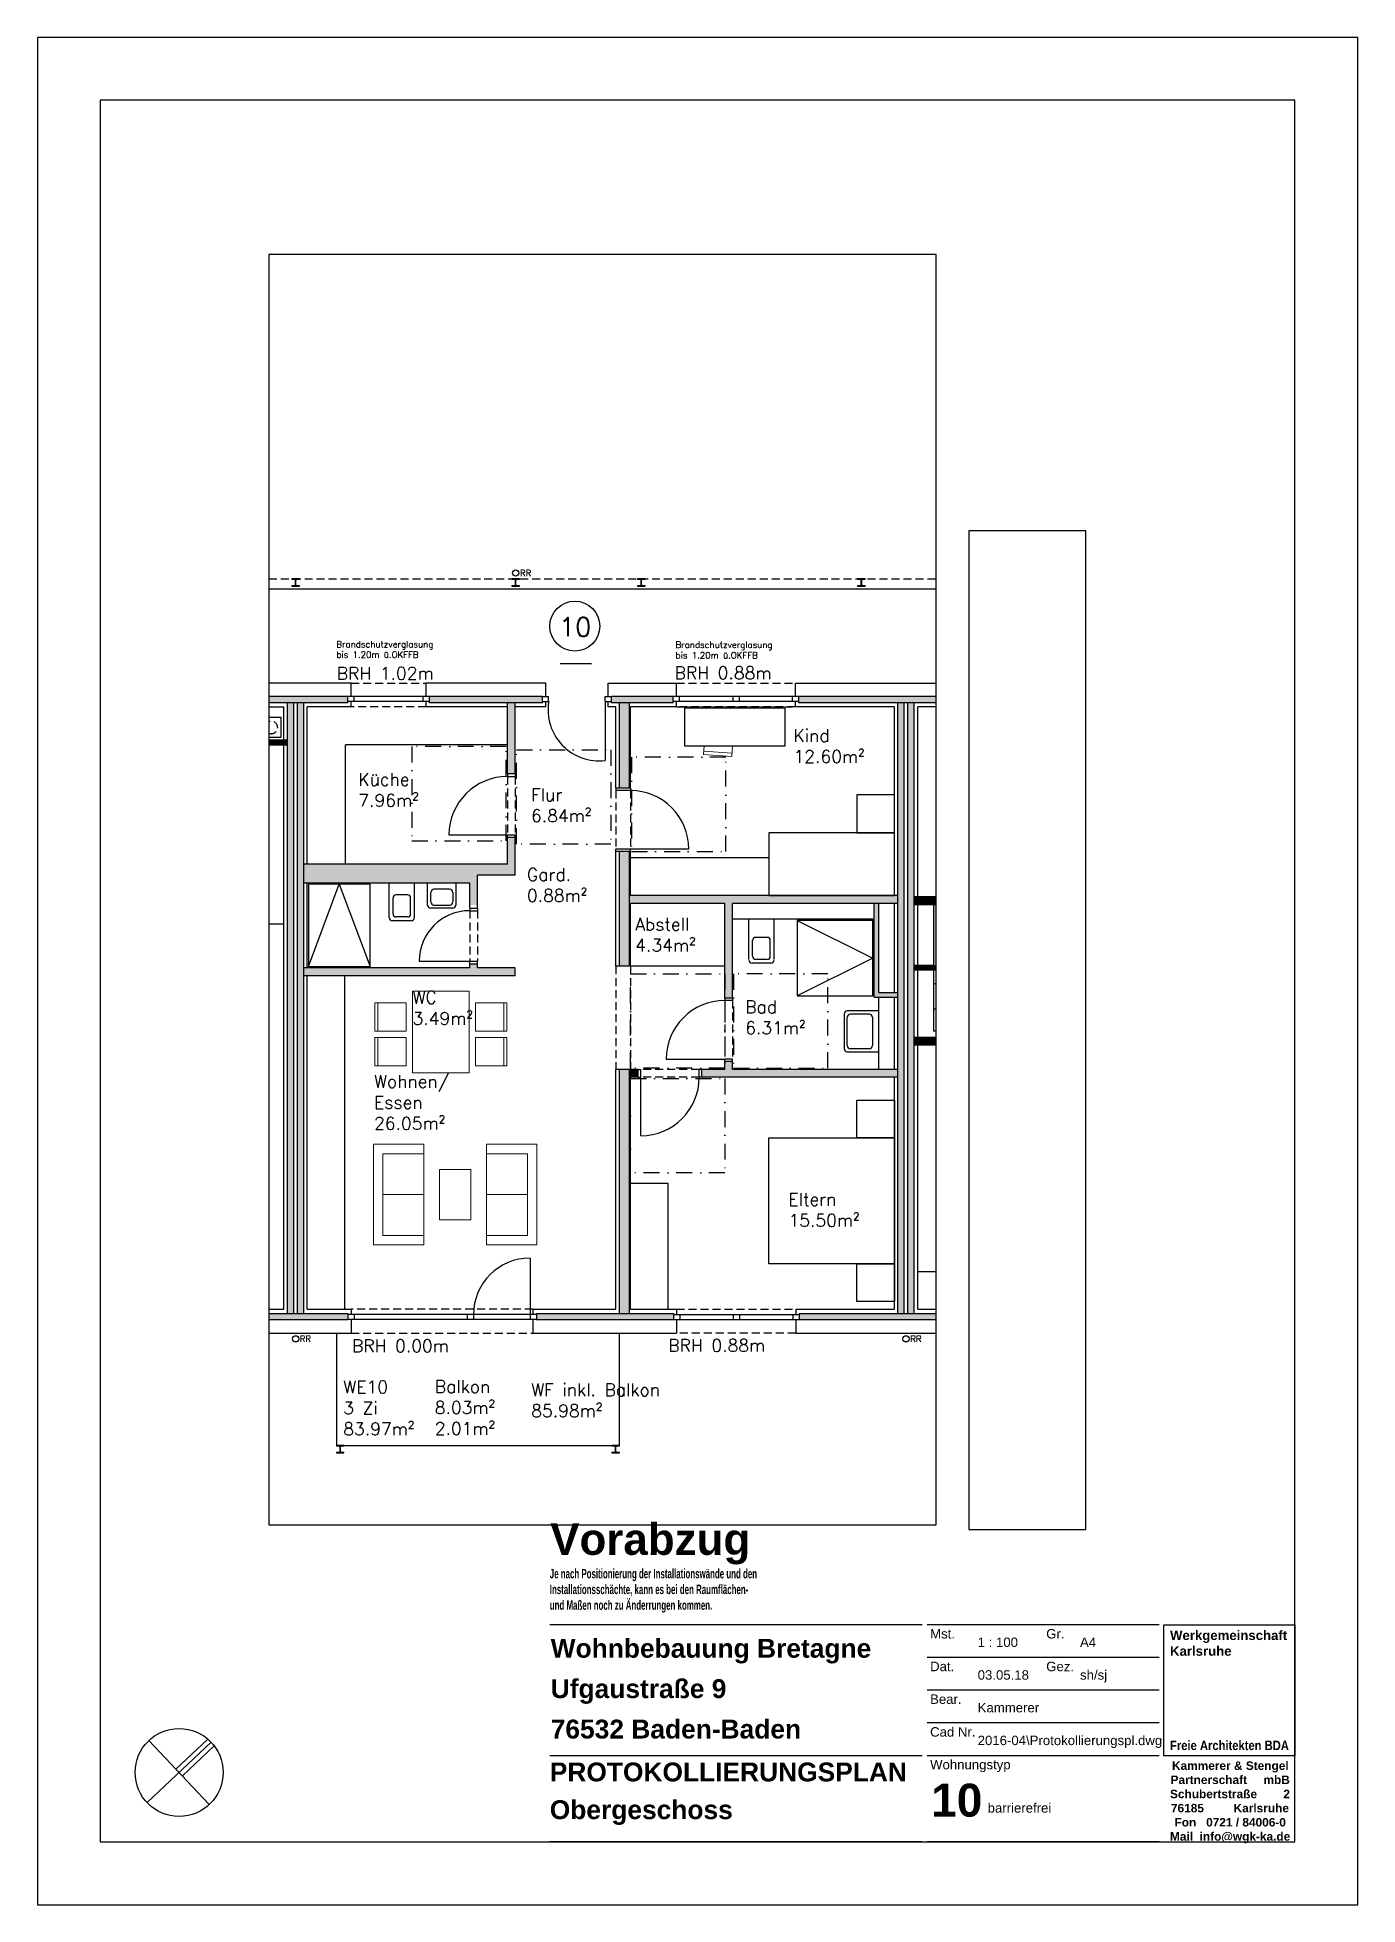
# Model space of a CAD drawing. Header units: metres. Extents: x -2868 to -408, y -3488 to 349.
# Drawn here: x -618.4 to -408.4, y 52.1 to 349.1 of the extents above; entities outside this region: 1.
import ezdxf

# ---------------------------------------------------------------- set-up
doc = ezdxf.new("R2010")
doc.units = ezdxf.units.M
doc.header["$LTSCALE"] = 0.02
doc.header["$XCLIPFRAME"] = 2
for name, pattern in [('AUSGEZOGEN', [0]), ('Strichpunkt', [25.4, 12.7, -6.35, 0, -6.35]), ('VERDECKT', [9.525, 6.35, -3.175])]:
    doc.linetypes.add(name, pattern=pattern)
for name, color, linetype in [('A--Layout-PLANKOPF', 7, 'AUSGEZOGEN'), ('A-Anmerkungen-BSP-Decken Sichtbar', 10, 'AUSGEZOGEN'), ('A-Grundriss - Ansichtskante', 5, 'AUSGEZOGEN'), ('A-Grundriss - Bad', 4, 'AUSGEZOGEN'), ('A-Grundriss - Barrierefreiheit', 31, 'Strichpunkt'), ('A-Grundriss - Dämmung', 2, 'Continuous'), ('A-Grundriss - Fenster', 252, 'AUSGEZOGEN'), ('A-Grundriss - Fenster Sturz', 4, 'VERDECKT'), ('A-Grundriss - Küche', 4, 'AUSGEZOGEN'), ('A-Grundriss - Möbel', 252, 'AUSGEZOGEN'), ('A-Grundriss - Regenleitungen', 4, 'Continuous'), ('A-Grundriss - Regenleitungen Beschrif', 4, 'Continuous'), ('A-Grundriss - Sichtkante verdeckt', 7, 'VERDECKT'), ('A-Grundriss - Stützen-Laubengang', 3, 'AUSGEZOGEN'), ('A-Grundriss - Türen', 2, 'AUSGEZOGEN'), ('A-Grundriss - verdeckt', 255, 'VERDECKT'), ('A-Grundriss - Wand', 3, 'AUSGEZOGEN'), ('A-Layout-Text', 250, 'Continuous'), ('A-Schraffur - Holzbau', 21, 'Continuous'), ('A-Schraffur - Trockenbau', 254, 'Continuous'), ('A-Text BRH', 4, 'Continuous'), ('A-Text Wohnfl', 4, 'Continuous'), ('A-Text Wohnungsnummer', 4, 'Continuous'), ('vermarktung-logo1_1_0', 7, 'Continuous')]:
    doc.layers.add(name, color=color, linetype=linetype)
doc.layers.add('A-Afenster', color=80, linetype='Continuous', plot=False)
doc.styles.add('Arial', font='arial.ttf')
doc.styles.add('ARIAL-FETT', font='arialbd.ttf', dxfattribs={"width": 0.6})
doc.styles.add('Romans', font='Romans.shx')
picture_1 = doc.add_image_def('image1.png', size_in_pixel=(4513, 4513))

# ---------------------------------------------------------------- blocks, each defined once
blk = doc.blocks.new('kopf (mbr)')
at = {"color": 7}
blk.add_line((-37.75, 10), (-10, 10), dxfattribs=at)
at = {"color": 2}
blk.add_lwpolyline([(-37.75, 56), (-10, 56), (-10, 28.25), (-37.75, 28.25)], close=True, dxfattribs=at)
at = {"color": 2, "insert": (-36.46, 54.79), "char_height": 2, "width": 25.2066, "attachment_point": 1, "style": 'ARIAL-FETT'}
blk.add_mtext('{\\W1;Werkgemeinschaft Karlsruhe \\P\\P\\P\\P\\P\\P\\W0.85;Freie Architekten BDA}', dxfattribs=at)
at = {"color": 252, "insert": (-36.5, 27.05), "char_height": 1.8, "width": 25.2921, "attachment_point": 1, "style": 'ARIAL-FETT'}
blk.add_mtext('\\pi0.45859;{\\W1;Kammerer & Stengel \\P\\pi0.15348;Partnerschaft     mbB \\P\\pi0.038063;Schubertstraße        2 \\P\\pi0.23636;76185         Karlsruhe \\P\\pi0.98963;Fon   0721 / 84006-0 \\P\\pi0.028854;Mail  info@wgk-ka.de}', dxfattribs=at)
blk = doc.blocks.new('Zeichnung_1_1', base_point=(0.5, 0.72))
at = {"layer": 'vermarktung-logo1_1_0'}
image = blk.add_image(picture_1, insert=(0.5, 0.72), size_in_units=(1.759, 1.759), dxfattribs=at)
image.set_boundary_path([(-0.5, -0.5), (4512.5, 4512.5)])

msp = doc.modelspace()

# ---------------------------------------------------------------- hatches: boundary and pattern name
at = {"layer": 'A-Schraffur - Holzbau', "ltscale": 10}
h = msp.add_hatch(color=5, dxfattribs=at)
h.dxf.hatch_style = 1
h.paths.add_polyline_path([(-538.03, 244.22), (-555.98, 244.22), (-555.98, 243.22), (-538.03, 243.22)])
h = msp.add_hatch(color=5, dxfattribs=at)
h.dxf.hatch_style = 1
h.paths.add_polyline_path([(-517.23, 244.22), (-527.03, 244.22), (-527.03, 243.22), (-517.23, 243.22)])
h = msp.add_hatch(color=5, dxfattribs=at)
h.dxf.hatch_style = 1
h.paths.add_polyline_path([(-577.58, 243.22), (-578.58, 243.22), (-578.58, 146.12), (-577.58, 146.12)])
h = msp.add_hatch(color=5, dxfattribs=at)
h.dxf.hatch_style = 1
h.paths.add_polyline_path([(-575.98, 243.22), (-576.98, 243.22), (-576.98, 146.12), (-575.98, 146.12)])
h = msp.add_hatch(color=5, dxfattribs=at)
h.dxf.hatch_style = 1
h.paths.add_polyline_path([(-524.18, 243.22), (-525.78, 243.22), (-525.78, 229.67), (-524.18, 229.67)])
h = msp.add_hatch(color=5, dxfattribs=at)
h.dxf.hatch_style = 1
h.paths.add_polyline_path([(-480.48, 243.22), (-481.48, 243.22), (-481.48, 146.12), (-480.48, 146.12)])
h = msp.add_hatch(color=5, dxfattribs=at)
h.dxf.hatch_style = 1
h.paths.add_polyline_path([(-478.88, 243.22), (-479.88, 243.22), (-479.88, 146.12), (-478.88, 146.12)])
h = msp.add_hatch(color=5, dxfattribs=at)
h.dxf.hatch_style = 1
h.paths.add_polyline_path([(-524.18, 219.57), (-525.78, 219.57), (-525.78, 201.32), (-524.18, 201.32)])
h = msp.add_hatch(color=5, dxfattribs=at)
h.dxf.hatch_style = 1
h.paths.add_polyline_path([(-524.18, 184.92), (-525.78, 184.92), (-525.78, 146.12), (-524.18, 146.12)])
h = msp.add_hatch(color=5, dxfattribs=at)
h.dxf.hatch_style = 1
h.paths.add_polyline_path([(-517.18, 146.12), (-538.98, 146.12), (-538.98, 145.12), (-517.18, 145.12)])
at = {"layer": 'A-Schraffur - Trockenbau', "ltscale": 10}
h = msp.add_hatch(color=5, dxfattribs=at)
h.dxf.hatch_style = 1
h.paths.add_polyline_path([(-542.33, 243.22), (-543.58, 243.22), (-543.58, 231.92), (-542.33, 231.92)])
h = msp.add_hatch(color=5, dxfattribs=at)
h.dxf.hatch_style = 1
h.paths.add_polyline_path([(-542.33, 221.82), (-543.58, 221.82), (-543.58, 217.57), (-575.98, 217.57), (-575.98, 214.57), (-549.58, 214.57), (-549.58, 211.07), (-548.33, 211.07), (-548.33, 215.82), (-542.33, 215.82)])
h = msp.add_hatch(color=5, dxfattribs=at)
h.dxf.hatch_style = 1
h.paths.add_polyline_path([(-481.48, 212.57), (-524.18, 212.57), (-524.18, 211.32), (-509.03, 211.32), (-509.03, 196.27), (-507.78, 196.27), (-507.78, 211.32), (-481.48, 211.32)])
h = msp.add_hatch(color=5, dxfattribs=at)
h.dxf.hatch_style = 1
h.paths.add_polyline_path([(-484.53, 211.32), (-485.28, 211.32), (-485.28, 196.42), (-481.48, 196.42), (-481.48, 197.17), (-484.53, 197.17)])
h = msp.add_hatch(color=5, dxfattribs=at)
h.dxf.hatch_style = 1
h.paths.add_polyline_path([(-542.33, 201.07), (-548.33, 201.07), (-548.33, 201.72), (-549.58, 201.72), (-549.58, 201.07), (-575.98, 201.07), (-575.98, 199.82), (-542.33, 199.82)])
h = msp.add_hatch(color=5, dxfattribs=at)
h.dxf.hatch_style = 1
h.paths.add_polyline_path([(-522.78, 184.92), (-524.18, 184.92), (-524.18, 183.67), (-522.78, 183.67)])
h = msp.add_hatch(color=5, dxfattribs=at)
h.dxf.hatch_style = 1
h.paths.add_polyline_path([(-481.48, 184.92), (-507.78, 184.92), (-507.78, 186.17), (-509.03, 186.17), (-509.03, 184.92), (-509.91, 184.92), (-512.68, 184.92), (-512.68, 183.67), (-481.48, 183.67)])
at = {"layer": 'A-Text Wohnungsnummer', "ltscale": 10}
h = msp.add_hatch(dxfattribs=at)
h.set_pattern_fill('ANGLE', color=256, angle=-90)
h.set_pattern_definition([(270, (-1544.516, 5779.61), (69.85, -2e-15), [50.8, -19.05]), (360, (-1544.516, 5779.61), (6e-15, 69.85), [50.8, -19.05])])
h.paths.add_polyline_path([(-532.7, 246.92), (-530.2, 249.42), (-535.2, 249.42)])

# ---------------------------------------------------------------- linework, layer by layer
at = {"layer": 'A--Layout-PLANKOPF'}
for p, q in [((-477.6, 96.57), (-536.85, 96.57)), ((-439.92, 96.57), (-476.85, 96.57)), ((-439.92, 91.37), (-476.85, 91.37)), ((-439.92, 86.17), (-476.85, 86.17)), ((-439.92, 80.97), (-476.85, 80.97)), ((-477.6, 75.76), (-536.85, 75.76)), ((-439.92, 75.76), (-476.85, 75.76)), ((-477.6, 62.07), (-536.85, 62.07)), ((-439.92, 62.07), (-476.85, 62.07))]:
    msp.add_line(p, q, dxfattribs=at)
at = {"layer": 'A-Afenster'}
for points in [[(-618.35, 52.07), (-408.35, 52.07), (-408.35, 349.07), (-618.35, 349.07)], [(-608.35, 62.07), (-418.35, 62.07), (-418.35, 339.07), (-608.35, 339.07)]]:
    msp.add_lwpolyline(points, close=True, dxfattribs=at)
at = {"layer": 'A-Afenster', "linetype": 'Continuous'}
for points in [[(-581.55, 112.51), (-475.38, 112.51), (-475.38, 314.53), (-581.55, 314.53)], [(-470.21, 111.75), (-451.59, 111.75), (-451.59, 270.56), (-470.21, 270.56)]]:
    msp.add_lwpolyline(points, close=True, dxfattribs=at)
at = {"layer": 'A-Anmerkungen-BSP-Decken Sichtbar', "ltscale": 10}
msp.add_lwpolyline([(-581.55, 237.77), (-579.58, 237.77), (-579.58, 240.87), (-581.55, 240.87)], dxfattribs=at)
at = {"layer": 'A-Grundriss - Ansichtskante', "linetype": 'VERDECKT', "ltscale": 10}
msp.add_line((-581.55, 262.97), (-475.38, 262.97), dxfattribs=at)
at = {"layer": 'A-Grundriss - Ansichtskante', "ltscale": 10}
msp.add_line((-581.55, 261.37), (-475.38, 261.37), dxfattribs=at)
msp.add_lwpolyline([(-570.78, 142.97), (-570.78, 125.12), (-525.78, 125.12), (-525.78, 142.97)], dxfattribs=at)
at = {"layer": 'A-Grundriss - Bad', "ltscale": 10}
for p, q in [((-562.38, 209.07), (-562.38, 214.57)), ((-558.38, 209.07), (-558.38, 214.57)), ((-556.28, 211.07), (-556.28, 214.57)), ((-551.78, 214.57), (-551.78, 211.07)), ((-561.78, 209.67), (-561.78, 212.17)), ((-559.48, 212.67), (-561.28, 212.67)), ((-558.98, 209.67), (-558.98, 212.17)), ((-555.78, 211.57), (-555.78, 213.07)), ((-552.78, 213.57), (-555.28, 213.57)), ((-555.28, 211.07), (-552.78, 211.07)), ((-552.28, 213.07), (-552.28, 211.57)), ((-558.88, 208.57), (-561.88, 208.57)), ((-559.48, 209.17), (-561.28, 209.17)), ((-552.28, 210.57), (-555.78, 210.57)), ((-485.33, 208.82), (-507.78, 208.82)), ((-505.18, 202.42), (-505.18, 208.82)), ((-501.18, 202.42), (-501.18, 208.82)), ((-504.58, 202.92), (-504.58, 205.42)), ((-502.28, 205.92), (-504.08, 205.92)), ((-501.78, 202.92), (-501.78, 205.42)), ((-502.28, 202.42), (-504.08, 202.42)), ((-501.68, 201.82), (-504.68, 201.82)), ((-475.83, 200.72), (-475.83, 191.02)), ((-484.53, 184.92), (-484.53, 196.42)), ((-475.38, 198.52), (-475.83, 198.52)), ((-490.03, 193.72), (-490.03, 188.22)), ((-484.53, 194.22), (-489.53, 194.22)), ((-489.53, 188.72), (-489.53, 193.22)), ((-486.03, 193.72), (-489.03, 193.72)), ((-485.53, 193.22), (-485.53, 188.72)), ((-475.38, 194.52), (-475.83, 194.52)), ((-475.38, 191.02), (-475.83, 191.02)), ((-489.53, 187.72), (-484.53, 187.72)), ((-486.03, 188.22), (-489.03, 188.22))]:
    msp.add_line(p, q, dxfattribs=at)
for points in [[(-575.23, 201.27), (-570.33, 214.37), (-565.43, 201.27)], [(-497.48, 208.62), (-485.48, 202.62), (-497.48, 196.62)]]:
    msp.add_lwpolyline(points, dxfattribs=at)
for points in [[(-565.43, 214.37), (-575.23, 214.37), (-575.23, 201.27), (-565.43, 201.27)], [(-485.48, 208.62), (-497.48, 208.62), (-497.48, 196.62), (-485.48, 196.62)]]:
    msp.add_lwpolyline(points, close=True, dxfattribs=at)
for centre, start, end in [((-561.28, 212.17), 90, 180), ((-559.48, 212.17), 0, 90), ((-555.78, 211.07), 180, 270), ((-555.28, 213.07), 90, 180), ((-555.28, 211.57), 180, 270), ((-552.78, 213.07), 0, 90), ((-552.78, 211.57), 270, 0), ((-552.28, 211.07), 270, 0), ((-561.88, 209.07), 180, 270), ((-561.28, 209.67), 180, 270), ((-559.48, 209.67), 270, 0), ((-558.88, 209.07), 270, 0), ((-504.08, 205.42), 90, 180), ((-502.28, 205.42), 0, 90), ((-504.68, 202.32), 180, 270), ((-504.08, 202.92), 180, 270), ((-502.28, 202.92), 270, 0), ((-501.68, 202.32), 270, 0), ((-489.53, 193.72), 90, 180), ((-489.03, 193.22), 90, 180), ((-486.03, 193.22), 0, 90), ((-489.53, 188.22), 180, 270), ((-489.03, 188.72), 180, 270), ((-486.03, 188.72), 270, 0)]:
    msp.add_arc(centre, 0.5, start, end, dxfattribs=at)
at = {"layer": 'A-Grundriss - Barrierefreiheit', "ltscale": 10}
for points in [[(-558.78, 236.27), (-558.78, 221.27), (-543.78, 221.27), (-543.78, 236.27)], [(-527.13, 235.77), (-527.13, 220.77), (-542.13, 220.77), (-542.13, 235.77)], [(-523.83, 234.57), (-523.83, 219.57), (-508.83, 219.57), (-508.83, 234.57)], [(-524.03, 185.12), (-524.03, 200.12), (-509.03, 200.12), (-509.03, 185.12)], [(-492.63, 185.12), (-492.63, 200.12), (-507.63, 200.12), (-507.63, 185.12)], [(-524.03, 168.47), (-524.03, 183.47), (-509.03, 183.47), (-509.03, 168.47)]]:
    msp.add_lwpolyline(points, close=True, dxfattribs=at)
at = {"layer": 'A-Grundriss - Dämmung', "ltscale": 10}
for p, q in [((-568.43, 246.37), (-581.55, 246.37)), ((-568.43, 244.22), (-568.43, 246.37)), ((-537.48, 246.37), (-556.53, 246.37)), ((-556.53, 244.22), (-556.53, 246.37)), ((-537.48, 244.22), (-537.48, 246.37)), ((-527.58, 246.37), (-516.68, 246.37)), ((-527.58, 244.22), (-527.58, 246.37)), ((-516.68, 244.22), (-516.68, 246.37)), ((-497.78, 244.22), (-497.78, 246.37)), ((-497.78, 246.37), (-475.38, 246.37)), ((-581.55, 242.57), (-579.13, 242.57)), ((-579.13, 237.32), (-579.13, 242.57)), ((-568.43, 242.57), (-575.43, 242.57)), ((-575.43, 217.57), (-575.43, 242.57)), ((-568.43, 242.57), (-568.43, 243.42)), ((-556.53, 242.57), (-556.53, 243.39)), ((-543.58, 242.57), (-556.53, 242.57)), ((-537.48, 242.57), (-542.33, 242.57)), ((-537.48, 242.57), (-537.48, 243.42)), ((-527.58, 242.57), (-527.58, 243.42)), ((-526.33, 242.57), (-527.58, 242.57)), ((-526.33, 229.67), (-526.33, 242.57)), ((-516.68, 242.57), (-524.03, 242.57)), ((-524.03, 229.67), (-524.03, 242.57)), ((-516.68, 242.57), (-516.68, 243.42)), ((-497.78, 242.57), (-497.78, 243.39)), ((-482.03, 242.57), (-497.78, 242.57)), ((-482.03, 212.57), (-482.03, 242.57)), ((-478.33, 212.37), (-478.33, 242.57)), ((-475.38, 242.57), (-478.33, 242.57)), ((-579.13, 146.77), (-579.13, 236.57)), ((-525.78, 229.67), (-526.33, 229.67)), ((-524.03, 229.67), (-524.18, 229.67)), ((-526.33, 201.32), (-526.33, 219.57)), ((-525.78, 219.57), (-526.33, 219.57)), ((-524.03, 219.57), (-524.18, 219.57)), ((-524.03, 212.57), (-524.03, 219.57)), ((-575.43, 201.07), (-575.43, 214.57)), ((-524.03, 201.32), (-524.03, 211.32)), ((-482.03, 197.17), (-482.03, 211.32)), ((-478.33, 201.47), (-478.33, 211.12)), ((-575.43, 146.77), (-575.43, 199.82)), ((-525.78, 201.32), (-526.33, 201.32)), ((-524.03, 201.32), (-524.18, 201.32)), ((-478.33, 190.02), (-478.33, 200.72)), ((-482.03, 184.92), (-482.03, 196.42)), ((-478.33, 146.77), (-478.33, 188.77)), ((-526.33, 146.77), (-526.33, 184.92)), ((-525.78, 184.92), (-526.33, 184.92)), ((-524.03, 146.77), (-524.03, 183.67)), ((-482.03, 146.77), (-482.03, 183.67)), ((-581.55, 146.77), (-579.13, 146.77)), ((-575.43, 146.77), (-568.43, 146.77)), ((-568.43, 146.77), (-568.43, 145.92)), ((-539.53, 146.77), (-526.33, 146.77)), ((-539.53, 146.77), (-539.53, 145.92)), ((-524.03, 146.77), (-516.68, 146.77)), ((-516.68, 146.77), (-516.68, 145.92)), ((-497.73, 146.77), (-482.03, 146.77)), ((-497.73, 146.77), (-497.73, 145.92)), ((-478.33, 146.77), (-475.38, 146.77)), ((-581.55, 142.97), (-568.43, 142.97)), ((-568.43, 145.12), (-568.43, 142.97)), ((-539.53, 145.12), (-539.53, 142.97)), ((-539.53, 142.97), (-516.68, 142.97)), ((-516.68, 145.12), (-516.68, 142.97)), ((-497.73, 145.12), (-497.73, 142.97)), ((-497.73, 142.97), (-475.38, 142.97))]:
    msp.add_line(p, q, dxfattribs=at)
at = {"layer": 'A-Grundriss - Fenster', "ltscale": 10}
for p, q in [((-555.98, 244.22), (-568.98, 244.22)), ((-567.98, 243.42), (-567.98, 244.22)), ((-556.98, 243.42), (-556.98, 244.22)), ((-497.23, 244.22), (-517.23, 244.22)), ((-516.23, 243.42), (-516.23, 244.22)), ((-507.73, 244.22), (-507.73, 243.42)), ((-506.73, 244.22), (-506.73, 243.42)), ((-498.23, 243.42), (-498.23, 244.22)), ((-555.98, 243.42), (-568.98, 243.42)), ((-497.23, 243.42), (-517.23, 243.42)), ((-539.98, 154.92), (-539.98, 145.92)), ((-539.98, 154.92), (-539.98, 145.92)), ((-538.98, 145.92), (-568.98, 145.92)), ((-567.98, 145.92), (-567.98, 145.12)), ((-549.98, 145.92), (-549.98, 145.12)), ((-548.98, 145.92), (-548.98, 145.12)), ((-539.98, 145.92), (-539.98, 145.12)), ((-517.18, 145.92), (-497.18, 145.92)), ((-516.18, 145.92), (-516.18, 145.12)), ((-507.68, 145.92), (-507.68, 145.12)), ((-506.68, 145.92), (-506.68, 145.12)), ((-498.18, 145.92), (-498.18, 145.12)), ((-538.98, 145.12), (-568.98, 145.12)), ((-517.18, 145.12), (-497.18, 145.12))]:
    msp.add_line(p, q, dxfattribs=at)
msp.add_arc((-539.98, 145.92), 9, 90, 180, dxfattribs=at)
msp.add_arc((-539.98, 145.92), 9, 90, 180, dxfattribs=at)
at = {"layer": 'A-Grundriss - Fenster Sturz', "ltscale": 10}
for p, q in [((-568.43, 246.37), (-556.53, 246.37)), ((-516.68, 246.37), (-497.78, 246.37)), ((-556.53, 242.57), (-568.43, 242.57)), ((-497.78, 242.57), (-516.68, 242.57)), ((-516.68, 242.57), (-497.78, 242.57)), ((-539.53, 146.77), (-568.43, 146.77)), ((-516.68, 146.77), (-497.73, 146.77)), ((-568.43, 142.97), (-539.53, 142.97)), ((-497.73, 142.97), (-516.68, 142.97))]:
    msp.add_line(p, q, dxfattribs=at)
at = {"layer": 'A-Grundriss - Küche', "ltscale": 10}
for p, q in [((-569.33, 217.57), (-569.33, 236.57)), ((-543.58, 236.57), (-569.33, 236.57)), ((-581.55, 208.07), (-579.13, 208.07))]:
    msp.add_line(p, q, dxfattribs=at)
at = {"layer": 'A-Grundriss - Möbel', "linetype": 'Continuous', "lineweight": 18, "ltscale": 100}
for p, q in [((-512.31, 236.37), (-512.4, 235.02)), ((-512.4, 235.02), (-507.91, 234.71)), ((-507.88, 235.21), (-512.37, 235.52)), ((-507.91, 234.71), (-507.8, 236.37)), ((-558.68, 197.37), (-558.68, 184.4)), ((-558.68, 197.37), (-549.68, 197.37)), ((-549.68, 184.4), (-549.68, 197.37)), ((-564.68, 191.01), (-564.68, 195.51)), ((-564.68, 195.51), (-559.68, 195.51)), ((-564.18, 195.51), (-564.18, 191.01)), ((-559.68, 195.51), (-559.68, 191.01)), ((-543.68, 195.51), (-548.68, 195.51)), ((-548.68, 195.51), (-548.68, 191.01)), ((-544.18, 195.51), (-544.18, 191.01)), ((-543.68, 191.01), (-543.68, 195.51)), ((-559.68, 191.01), (-564.68, 191.01)), ((-548.68, 191.01), (-543.68, 191.01)), ((-564.68, 185.51), (-564.68, 190.01)), ((-564.68, 190.01), (-559.68, 190.01)), ((-564.18, 190.01), (-564.18, 185.51)), ((-559.68, 190.01), (-559.68, 185.51)), ((-548.68, 190.01), (-548.68, 185.51)), ((-543.68, 190.01), (-548.68, 190.01)), ((-544.18, 190.01), (-544.18, 185.51)), ((-543.68, 185.51), (-543.68, 190.01)), ((-559.68, 185.51), (-564.68, 185.51)), ((-558.68, 184.4), (-549.68, 184.4)), ((-548.68, 185.51), (-543.68, 185.51)), ((-564.89, 157.01), (-564.89, 173.01)), ((-564.89, 173.01), (-556.89, 173.01)), ((-556.89, 157.01), (-556.89, 173.01)), ((-538.89, 173.01), (-546.89, 173.01)), ((-546.89, 157.01), (-546.89, 173.01)), ((-538.89, 157.01), (-538.89, 173.01)), ((-563.39, 171.51), (-556.89, 171.51)), ((-563.39, 171.51), (-556.89, 171.51)), ((-563.39, 158.51), (-563.39, 171.51)), ((-540.39, 171.51), (-546.89, 171.51)), ((-540.39, 171.51), (-546.89, 171.51)), ((-540.39, 158.51), (-540.39, 171.51)), ((-549.39, 169.01), (-554.39, 169.01)), ((-554.39, 161.01), (-554.39, 169.01)), ((-549.39, 161.01), (-549.39, 169.01)), ((-563.39, 165.01), (-556.89, 165.01)), ((-540.39, 165.01), (-546.89, 165.01)), ((-549.39, 161.01), (-554.39, 161.01)), ((-563.39, 158.51), (-556.89, 158.51)), ((-540.39, 158.51), (-546.89, 158.51)), ((-564.89, 157.01), (-556.89, 157.01)), ((-538.89, 157.01), (-546.89, 157.01))]:
    msp.add_line(p, q, dxfattribs=at)
at = {"layer": 'A-Grundriss - Möbel', "ltscale": 10}
for p, q in [((-502.03, 218.57), (-524.03, 218.57)), ((-569.43, 146.77), (-569.43, 199.82)), ((-509.03, 201.32), (-524.03, 201.32)), ((-518.03, 166.77), (-524.03, 166.77)), ((-518.03, 146.77), (-518.03, 166.77)), ((-478.23, 152.77), (-475.38, 152.77))]:
    msp.add_line(p, q, dxfattribs=at)
for points in [[(-515.42, 236.37), (-499.42, 236.37), (-499.42, 242.37), (-515.42, 242.37)], [(-488.03, 222.57), (-482.03, 222.57), (-482.03, 228.57), (-488.03, 228.57)], [(-502.03, 212.57), (-482.03, 212.57), (-482.03, 222.57), (-502.03, 222.57)], [(-488.03, 180.02), (-482.03, 180.02), (-482.03, 174.02), (-488.03, 174.02)], [(-502.03, 174.02), (-482.03, 174.02), (-482.03, 154.02), (-502.03, 154.02)], [(-488.03, 154.02), (-482.03, 154.02), (-482.03, 148.02), (-488.03, 148.02)]]:
    msp.add_lwpolyline(points, close=True, dxfattribs=at)
at = {"layer": 'A-Grundriss - Regenleitungen', "ltscale": 10}
for centre in [(-542.28, 263.87), (-577.28, 142.07), (-480.18, 142.07)]:
    msp.add_circle(centre, 0.5, dxfattribs=at)
at = {"layer": 'A-Grundriss - Sichtkante verdeckt', "ltscale": 10}
for p, q in [((-543.58, 231.52), (-543.58, 222.22)), ((-542.33, 231.52), (-542.33, 222.22)), ((-526.33, 229.27), (-526.33, 219.97)), ((-524.03, 229.27), (-524.03, 219.97)), ((-549.58, 210.17), (-549.58, 202.12)), ((-548.33, 210.17), (-548.33, 202.12)), ((-526.33, 201.32), (-526.33, 184.92)), ((-524.03, 201.32), (-524.03, 184.92)), ((-509.03, 195.87), (-509.03, 186.57)), ((-507.78, 195.87), (-507.78, 186.57)), ((-513.08, 184.92), (-522.38, 184.92)), ((-513.08, 183.67), (-522.38, 183.67))]:
    msp.add_line(p, q, dxfattribs=at)
at = {"layer": 'A-Grundriss - Stützen-Laubengang', "ltscale": 10}
for p, q in [((-577.88, 262.97), (-577.88, 262.86)), ((-576.68, 262.97), (-577.88, 262.97)), ((-577.43, 262.86), (-577.88, 262.86)), ((-577.88, 261.88), (-577.43, 261.88)), ((-577.88, 261.88), (-577.88, 261.77)), ((-577.88, 261.77), (-576.68, 261.77)), ((-577.31, 262), (-577.31, 262.74)), ((-577.24, 262), (-577.24, 262.74)), ((-576.68, 262.86), (-577.12, 262.86)), ((-577.12, 261.88), (-576.68, 261.88)), ((-576.68, 262.86), (-576.68, 262.97)), ((-576.68, 261.77), (-576.68, 261.88)), ((-542.88, 262.97), (-542.88, 262.86)), ((-541.68, 262.97), (-542.88, 262.97)), ((-542.43, 262.86), (-542.88, 262.86)), ((-542.88, 261.88), (-542.43, 261.88)), ((-542.88, 261.88), (-542.88, 261.77)), ((-542.88, 261.77), (-541.68, 261.77)), ((-542.31, 262), (-542.31, 262.74)), ((-542.24, 262), (-542.24, 262.74)), ((-541.68, 262.86), (-542.12, 262.86)), ((-542.12, 261.88), (-541.68, 261.88)), ((-541.68, 262.86), (-541.68, 262.97)), ((-541.68, 261.77), (-541.68, 261.88)), ((-522.88, 262.97), (-522.88, 262.86)), ((-521.68, 262.97), (-522.88, 262.97)), ((-522.43, 262.86), (-522.88, 262.86)), ((-522.88, 261.88), (-522.43, 261.88)), ((-522.88, 261.88), (-522.88, 261.77)), ((-522.88, 261.77), (-521.68, 261.77)), ((-522.31, 262), (-522.31, 262.74)), ((-522.24, 262), (-522.24, 262.74)), ((-521.68, 262.86), (-522.12, 262.86)), ((-522.12, 261.88), (-521.68, 261.88)), ((-521.68, 262.86), (-521.68, 262.97)), ((-521.68, 261.77), (-521.68, 261.88)), ((-487.88, 262.97), (-487.88, 262.86)), ((-486.68, 262.97), (-487.88, 262.97)), ((-487.43, 262.86), (-487.88, 262.86)), ((-487.88, 261.88), (-487.43, 261.88)), ((-487.88, 261.88), (-487.88, 261.77)), ((-487.88, 261.77), (-486.68, 261.77)), ((-487.31, 262), (-487.31, 262.74)), ((-487.24, 262), (-487.24, 262.74)), ((-486.68, 262.86), (-487.12, 262.86)), ((-487.12, 261.88), (-486.68, 261.88)), ((-486.68, 262.86), (-486.68, 262.97)), ((-486.68, 261.77), (-486.68, 261.88)), ((-570.78, 125.12), (-570.78, 125.01)), ((-569.58, 125.12), (-570.78, 125.12)), ((-570.33, 125.01), (-570.78, 125.01)), ((-570.21, 124.15), (-570.21, 124.89)), ((-570.14, 124.15), (-570.14, 124.89)), ((-569.58, 125.01), (-570.02, 125.01)), ((-569.58, 125.01), (-569.58, 125.12)), ((-526.98, 125.12), (-526.98, 125.01)), ((-525.78, 125.12), (-526.98, 125.12)), ((-526.53, 125.01), (-526.98, 125.01)), ((-526.41, 124.15), (-526.41, 124.89)), ((-526.34, 124.15), (-526.34, 124.89)), ((-525.78, 125.01), (-526.22, 125.01)), ((-525.78, 125.01), (-525.78, 125.12)), ((-570.78, 124.03), (-570.33, 124.03)), ((-570.78, 124.03), (-570.78, 123.92)), ((-570.78, 123.92), (-569.58, 123.92)), ((-570.02, 124.03), (-569.58, 124.03)), ((-569.58, 123.92), (-569.58, 124.03)), ((-526.98, 124.03), (-526.53, 124.03)), ((-526.98, 124.03), (-526.98, 123.92)), ((-526.98, 123.92), (-525.78, 123.92)), ((-526.22, 124.03), (-525.78, 124.03)), ((-525.78, 123.92), (-525.78, 124.03))]:
    msp.add_line(p, q, dxfattribs=at)
for centre, start, end in [((-577.43, 262.74), 0, 90), ((-577.43, 262), 270, 0), ((-577.12, 262.74), 90, 180), ((-577.12, 262), 180, 270), ((-542.43, 262.74), 0, 90), ((-542.43, 262), 270, 0), ((-542.12, 262.74), 90, 180), ((-542.12, 262), 180, 270), ((-522.43, 262.74), 0, 90), ((-522.43, 262), 270, 0), ((-522.12, 262.74), 90, 180), ((-522.12, 262), 180, 270), ((-487.43, 262.74), 0, 90), ((-487.43, 262), 270, 0), ((-487.12, 262.74), 90, 180), ((-487.12, 262), 180, 270), ((-570.33, 124.89), 0, 90), ((-570.02, 124.89), 90, 180), ((-526.53, 124.89), 0, 90), ((-526.22, 124.89), 90, 180), ((-570.33, 124.15), 270, 0), ((-570.02, 124.15), 180, 270), ((-526.53, 124.15), 270, 0), ((-526.22, 124.15), 180, 270)]:
    msp.add_arc(centre, 0.12, start, end, dxfattribs=at)
at = {"layer": 'A-Grundriss - Türen', "ltscale": 10}
for p, q in [((-538.03, 244.22), (-537.03, 244.22)), ((-537.03, 243.42), (-537.03, 244.22)), ((-528.03, 244.22), (-527.03, 244.22)), ((-528.03, 243.42), (-528.03, 244.22)), ((-538.03, 243.42), (-537.03, 243.42)), ((-528.03, 243.42), (-527.03, 243.42)), ((-528.03, 243.42), (-528.03, 234.07)), ((-528.03, 243.42), (-528.03, 234.07)), ((-543.58, 231.92), (-543.58, 231.52)), ((-542.33, 231.92), (-542.33, 231.52)), ((-543.58, 231.52), (-542.33, 231.52)), ((-526.33, 229.67), (-526.33, 229.27)), ((-524.03, 229.27), (-526.33, 229.27)), ((-524.03, 229.67), (-524.03, 229.27)), ((-552.88, 222.22), (-543.58, 222.22)), ((-543.58, 222.22), (-542.33, 222.22)), ((-543.58, 221.82), (-543.58, 222.22)), ((-542.33, 221.82), (-542.33, 222.22)), ((-524.03, 219.97), (-526.33, 219.97)), ((-526.33, 219.57), (-526.33, 219.97)), ((-524.03, 219.57), (-524.03, 219.97)), ((-514.73, 219.97), (-524.03, 219.97)), ((-549.58, 210.57), (-549.58, 210.17)), ((-549.58, 210.17), (-548.33, 210.17)), ((-548.33, 210.57), (-548.33, 210.17)), ((-557.63, 202.12), (-549.58, 202.12)), ((-549.58, 202.12), (-548.33, 202.12)), ((-549.58, 201.72), (-549.58, 202.12)), ((-548.33, 201.72), (-548.33, 202.12)), ((-509.03, 196.27), (-509.03, 195.87)), ((-507.78, 196.27), (-507.78, 195.87)), ((-507.78, 195.87), (-509.03, 195.87)), ((-522.78, 184.92), (-522.38, 184.92)), ((-522.38, 183.67), (-522.38, 184.92)), ((-518.33, 186.57), (-509.03, 186.57)), ((-513.08, 183.67), (-513.08, 184.92)), ((-512.68, 184.92), (-513.08, 184.92)), ((-507.78, 186.57), (-509.03, 186.57)), ((-509.03, 186.17), (-509.03, 186.57)), ((-507.78, 186.17), (-507.78, 186.57)), ((-522.78, 183.67), (-522.38, 183.67)), ((-522.38, 174.37), (-522.38, 183.67)), ((-512.68, 183.67), (-513.08, 183.67))]:
    msp.add_line(p, q, dxfattribs=at)
for centre, radius, start, end in [((-529.02, 242.12), 8.11, 170.8019, 277.0127), ((-529.02, 242.12), 8.11, 170.8019, 277.0127), ((-543.58, 222.22), 9.3, 90, 180), ((-524.03, 219.97), 9.3, 360, 90), ((-549.58, 202.12), 8.05, 90, 180), ((-509.03, 186.57), 9.3, 90, 180), ((-522.38, 183.67), 9.3, 270, 360)]:
    msp.add_arc(centre, radius, start, end, dxfattribs=at)
at = {"layer": 'A-Grundriss - verdeckt', "ltscale": 10}
msp.add_arc((-581.13, 239.32), 1, 244.7389, 115.2611, dxfattribs=at)
at = {"layer": 'A-Grundriss - Wand', "ltscale": 10}
for p, q in [((-568.98, 244.22), (-581.55, 244.22)), ((-568.98, 243.22), (-568.98, 244.22)), ((-538.03, 244.22), (-555.98, 244.22)), ((-555.98, 243.22), (-555.98, 244.22)), ((-538.03, 243.22), (-538.03, 244.22)), ((-517.23, 244.22), (-527.03, 244.22)), ((-527.03, 243.22), (-527.03, 244.22)), ((-517.23, 243.22), (-517.23, 244.22)), ((-497.23, 243.22), (-497.23, 244.22)), ((-475.38, 244.22), (-497.23, 244.22)), ((-568.98, 243.22), (-581.55, 243.22)), ((-578.58, 146.12), (-578.58, 243.22)), ((-577.58, 146.12), (-577.58, 243.22)), ((-576.98, 146.12), (-576.98, 243.22)), ((-575.98, 146.12), (-575.98, 243.22)), ((-538.03, 243.22), (-555.98, 243.22)), ((-543.58, 231.92), (-543.58, 243.22)), ((-542.33, 231.92), (-542.33, 243.22)), ((-517.23, 243.22), (-527.03, 243.22)), ((-525.78, 229.67), (-525.78, 243.22)), ((-524.18, 229.67), (-524.18, 243.22)), ((-475.38, 243.22), (-497.23, 243.22)), ((-481.48, 146.12), (-481.48, 243.22)), ((-480.48, 146.12), (-480.48, 243.22)), ((-479.88, 146.12), (-479.88, 243.22)), ((-478.88, 146.12), (-478.88, 243.22)), ((-581.55, 237.32), (-578.58, 237.32)), ((-581.55, 236.57), (-578.58, 236.57)), ((-542.33, 231.92), (-543.58, 231.92)), ((-524.18, 229.67), (-525.78, 229.67)), ((-543.58, 217.57), (-543.58, 221.82)), ((-542.33, 221.82), (-543.58, 221.82)), ((-542.33, 215.82), (-542.33, 221.82)), ((-543.58, 217.57), (-575.98, 217.57)), ((-525.78, 201.32), (-525.78, 219.57)), ((-524.18, 219.57), (-525.78, 219.57)), ((-524.18, 201.32), (-524.18, 219.57)), ((-549.58, 214.57), (-575.98, 214.57)), ((-549.58, 210.57), (-549.58, 214.57)), ((-542.33, 215.82), (-548.33, 215.82)), ((-548.33, 210.57), (-548.33, 215.82)), ((-481.48, 212.57), (-524.18, 212.57)), ((-509.03, 211.32), (-524.18, 211.32)), ((-509.03, 196.27), (-509.03, 211.32)), ((-481.48, 211.32), (-507.78, 211.32)), ((-507.78, 196.27), (-507.78, 211.32)), ((-485.28, 196.42), (-485.28, 211.32)), ((-484.53, 197.17), (-484.53, 211.32)), ((-475.38, 212.37), (-478.88, 212.37)), ((-475.38, 211.12), (-478.88, 211.12)), ((-475.83, 211.12), (-475.83, 201.47)), ((-549.58, 210.57), (-548.33, 210.57)), ((-549.58, 201.07), (-575.98, 201.07)), ((-542.33, 199.82), (-575.98, 199.82)), ((-549.58, 201.07), (-549.58, 201.72)), ((-549.58, 201.72), (-548.33, 201.72)), ((-548.33, 201.07), (-548.33, 201.72)), ((-542.33, 201.07), (-548.33, 201.07)), ((-548.08, 201.07), (-548.33, 201.07)), ((-542.33, 199.82), (-542.33, 201.07)), ((-524.18, 201.32), (-525.78, 201.32)), ((-475.83, 201.47), (-478.88, 201.47)), ((-475.38, 200.72), (-478.88, 200.72)), ((-507.78, 196.27), (-509.03, 196.27)), ((-485.28, 196.42), (-481.48, 196.42)), ((-484.53, 197.17), (-481.48, 197.17)), ((-475.38, 190.02), (-478.88, 190.02)), ((-475.38, 188.77), (-478.88, 188.77)), ((-525.78, 146.12), (-525.78, 184.92)), ((-522.78, 184.92), (-525.78, 184.92)), ((-524.18, 146.12), (-524.18, 184.92)), ((-522.78, 183.67), (-522.78, 184.92)), ((-509.83, 184.92), (-512.68, 184.92)), ((-512.68, 183.67), (-512.68, 184.92)), ((-509.03, 184.92), (-509.91, 184.92)), ((-507.78, 186.17), (-509.03, 186.17)), ((-509.03, 184.92), (-509.03, 186.17)), ((-507.78, 184.92), (-507.78, 186.17)), ((-481.48, 184.92), (-507.78, 184.92)), ((-522.78, 183.67), (-524.18, 183.67)), ((-481.48, 183.67), (-512.68, 183.67)), ((-581.55, 146.12), (-568.98, 146.12)), ((-568.98, 146.12), (-568.98, 145.12)), ((-538.98, 146.12), (-517.18, 146.12)), ((-538.98, 146.12), (-538.98, 145.12)), ((-517.18, 146.12), (-517.18, 145.12)), ((-497.18, 146.12), (-497.18, 145.12)), ((-497.18, 146.12), (-475.38, 146.12)), ((-581.55, 145.12), (-568.98, 145.12)), ((-538.98, 145.12), (-517.18, 145.12)), ((-497.18, 145.12), (-475.38, 145.12))]:
    msp.add_line(p, q, dxfattribs=at)
at = {"layer": 'A-Layout-Text'}
for p, q in [((-600.9, 68.3), (-590.71, 77.9)), ((-591.01, 68), (-600.6, 78.2)), ((-596.32, 73.64), (-591.25, 78.41)), ((-595.29, 72.55), (-590.22, 77.32))]:
    msp.add_line(p, q, dxfattribs=at)
msp.add_circle((-595.8, 73.1), 7, dxfattribs=at)
at = {"layer": 'A-Schraffur - Holzbau', "color": 5, "ltscale": 10}
for points in [[(-581.55, 243.98), (-581.55, 244.22), (-568.98, 243.22), (-568.98, 244.22)], [(-581.55, 243.22), (-581.55, 243.98), (-581.55, 243.22), (-568.98, 243.22)], [(-475.38, 243.34), (-475.38, 243.22), (-497.23, 244.22), (-497.23, 243.22)], [(-475.38, 244.22), (-475.38, 243.34), (-475.38, 244.22), (-497.23, 244.22)], [(-581.55, 145.88), (-581.55, 146.12), (-568.98, 145.12), (-568.98, 146.12)], [(-581.55, 145.12), (-581.55, 145.88), (-581.55, 145.12), (-568.98, 145.12)], [(-475.38, 145.17), (-475.38, 145.12), (-497.18, 146.12), (-497.18, 145.12)], [(-475.38, 146.12), (-475.38, 145.17), (-475.38, 146.12), (-497.18, 146.12)]]:
    msp.add_solid(points, dxfattribs=at)
at = {"layer": 'A-Schraffur - Trockenbau', "color": 5, "ltscale": 10}
for points in [[(-581.55, 236.91), (-581.55, 237.32), (-578.58, 236.57), (-578.58, 237.32)], [(-581.55, 236.57), (-581.55, 236.91), (-581.55, 236.57), (-578.58, 236.57)], [(-475.38, 212.2), (-475.38, 211.12), (-478.88, 212.37), (-478.88, 211.12)], [(-475.38, 212.37), (-475.38, 212.2), (-475.38, 212.37), (-478.88, 212.37)], [(-475.38, 205.4), (-475.38, 201.47), (-475.83, 211.12), (-475.83, 201.47)], [(-475.38, 211.12), (-475.38, 205.4), (-475.38, 211.12), (-475.83, 211.12)], [(-475.38, 200.78), (-475.38, 200.72), (-478.88, 201.47), (-478.88, 200.72)], [(-475.38, 201.47), (-475.38, 200.78), (-475.38, 201.47), (-478.88, 201.47)], [(-475.38, 189.85), (-475.38, 188.77), (-478.88, 190.02), (-478.88, 188.77)], [(-475.38, 190.02), (-475.38, 189.85), (-475.38, 190.02), (-478.88, 190.02)]]:
    msp.add_solid(points, dxfattribs=at)
at = {"layer": 'A-Text Wohnungsnummer', "ltscale": 10}
msp.add_line((-530.2, 249.42), (-535.2, 249.42), dxfattribs=at)
msp.add_circle((-532.87, 255.43), 3.98, dxfattribs=at)

# ---------------------------------------------------------------- block references
at = {"linetype": 'Continuous', "ltscale": 10, "xscale": 10, "yscale": 10}
msp.add_blockref('Zeichnung_1_1', (-2868.29, -3488.33), dxfattribs=at)
at = {"layer": 'A-Layout-Text', "xscale": 0.75, "yscale": 0.75, "zscale": 0.75}
msp.add_blockref('kopf (mbr)', (-410.85, 54.57), dxfattribs=at)

# ---------------------------------------------------------------- texts
at = {"layer": 'A--Layout-PLANKOPF', "color": 10, "style": 'ARIAL-FETT'}
msp.add_text('Vorabzug', height=5, dxfattribs=at).set_placement((-536.78, 107.71))
at = {"layer": 'A--Layout-PLANKOPF', "style": 'Arial'}
for s, p in [('Mst.', (-476.36, 94.41, -21.79)), ('Gr.', (-457.89, 94.41, -21.79)), ('1 : 100', (-468.79, 93.06, -21.79)), ('A4', (-452.51, 93.06, -21.79)), ('Dat.', (-476.36, 89.21, -21.79)), ('03.05.18', (-468.79, 87.86, -21.79)), ('Gez.', (-457.89, 89.21, -21.79)), ('sh/sj', (-452.51, 87.86, -21.79)), ('Bear.', (-476.36, 84.01, -21.79)), ('Kammerer', (-468.79, 82.66, -21.79)), ('Cad Nr.', (-476.36, 78.8, -21.79)), ('2016-04\\Protokollierungspl.dwg', (-468.79, 77.45, -21.79)), ('Wohnungstyp', (-476.36, 73.6, -21.79)), ('barrierefrei', (-467.21, 66.71, -21.79))]:
    msp.add_text(s, height=1.5, dxfattribs=at).set_placement(p)
at = {"layer": 'A--Layout-PLANKOPF', "color": 2, "style": 'ARIAL-FETT'}
for s, p in [('Wohnbebauung Bretagne', (-536.7, 91.35)), ('Ufgaustraße 9', (-536.7, 84.93)), ('76532 Baden-Baden', (-536.7, 78.5)), ('PROTOKOLLIERUNGSPLAN', (-536.85, 71.68)), ('Obergeschoss', (-536.85, 65.68))]:
    msp.add_text(s, height=3, dxfattribs=at).set_placement(p)
at = {"layer": 'A--Layout-PLANKOPF', "color": 6, "style": 'ARIAL-FETT'}
msp.add_text('10', height=5.25, dxfattribs=at).set_placement((-476.2, 66.07, -21.79))
at = {"layer": 'A--Layout-PLANKOPF', "color": 10, "insert": (-536.85, 105.47), "char_height": 1.5, "attachment_point": 1, "style": 'ARIAL-FETT'}
msp.add_mtext_dynamic_manual_height_columns('Je nach Positionierung der Installationswände und den Installationsschächte, kann es bei den Raumflächen- und Maßen noch zu Änderrungen kommen.', width=33.8683, gutter_width=1.25, heights=[0], dxfattribs=at)
at = {"layer": 'A-Grundriss - Regenleitungen Beschrif', "ltscale": 10, "char_height": 1, "attachment_point": 1, "style": 'Romans'}
for insert in [(-542.28, 264.37), (-577.31, 142.57), (-480.21, 142.57)]:
    msp.add_mtext_dynamic_manual_height_columns(' RR', width=3.3379, gutter_width=12.5, heights=[0], dxfattribs=dict(at, insert=insert))
at = {"layer": 'A-Text BRH', "ltscale": 10, "attachment_point": 1, "style": 'Romans'}
for s, width, insert, char_height in [('Brandschutzverglasung\\Pbis 1.20m ü.OKFFB', 33.1926, (-570.79, 253.05), 1), ('Brandschutzverglasung\\Pbis 1.20m ü.OKFFB', 33.1926, (-516.84, 252.96), 1), ('BRH 1.02m', 17.7706, (-570.74, 248.92), 2), ('BRH 0.88m', 17.7706, (-517, 248.99), 2), ('BRH 0.00m', 17.7706, (-568.31, 141.96), 2), ('BRH 0.88m', 17.7706, (-518, 142.03), 2)]:
    msp.add_mtext_dynamic_manual_height_columns(s, width=width, gutter_width=12.5, heights=[0], dxfattribs=dict(at, insert=insert, char_height=char_height))
at = {"layer": 'A-Text Wohnfl', "ltscale": 10, "char_height": 2, "attachment_point": 1, "style": 'Romans'}
for s, insert in [('\\A1;Kind\\P12.60m²', (-498.09, 239.02)), ('\\A1;Küche\\P7.96m²', (-567.31, 232.05)), ('\\A1;Flur\\P6.84m²', (-539.83, 229.61)), ('\\A1;Gard.\\P0.88m²', (-540.49, 216.91)), ('\\A1;Abstell\\P4.34m²', (-523.25, 209.01)), ('\\A1;WC\\P3.49m²', (-558.68, 197.37)), ('\\A1;Bad\\P6.31m²', (-505.77, 195.86)), ('\\A1;Wohnen/\\PEssen\\P26.05m²', (-564.8, 184.01)), ('\\A1;Eltern\\P15.50m²', (-498.89, 165.25)), ('\\A1;Balkon\\P8.03m²\\P2.01m²', (-555.14, 135.47)), ('\\A1;WF inkl. Balkon\\P85.98m²', (-539.8, 134.97))]:
    msp.add_mtext_dynamic_manual_height_columns(s, width=22.934, gutter_width=12.5, heights=[0], dxfattribs=dict(at, insert=insert))
at = {"layer": 'A-Text Wohnungsnummer', "ltscale": 10, "style": 'Romans'}
for s, width, insert, char_height, attachment_point in [('10', 2.5, (-532.81, 255.31), 3, 5), ('\\A1;WE10\\P3 Zi\\P83.97m²', 22.934, (-569.7, 135.41), 2, 1)]:
    msp.add_mtext_dynamic_manual_height_columns(s, width=width, gutter_width=12.5, heights=[0], dxfattribs=dict(at, insert=insert, char_height=char_height, attachment_point=attachment_point))

doc.saveas('drawing.dxf')
